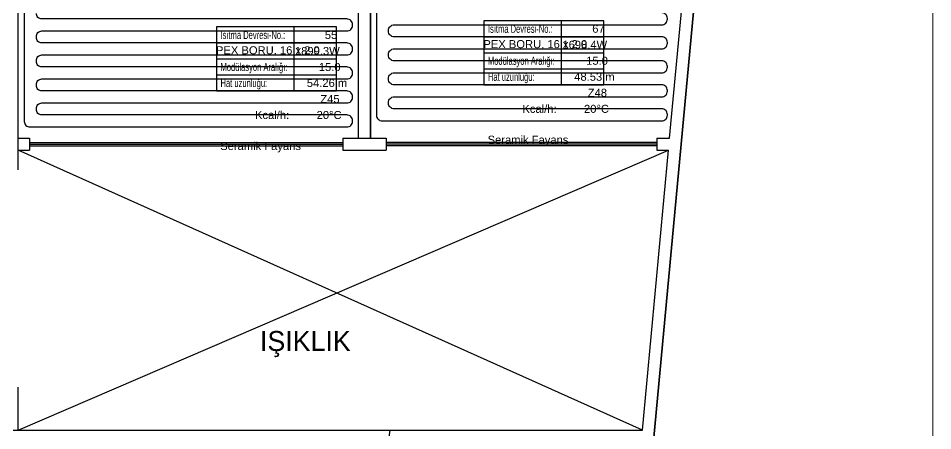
# Model space of a CAD drawing. Header units: centimetres. Extents: x 247996 to 315152, y -468471 to -440326.
# Drawn here: x 287902 to 289044, y -445552 to -445037 of the extents above; entities that cross this region are included whole.
import ezdxf
from ezdxf.enums import TextEntityAlignment as Align

# ---------------------------------------------------------------- set-up
doc = ezdxf.new("R2010")
doc.units = ezdxf.units.CM
doc.layers.add('SCOTT-ANTED', color=144, linetype='CONTINUOUS', lineweight=0)
for name, color, linetype in [('SCOTT-MKDU0', 50, 'CONTINUOUS'), ('SCOTT-MTY-PEX-BORU', 1, 'CONTINUOUS'), ('SCOTT-MTY-RADYATÖR', 2, 'CONTINUOUS'), ('SCOTT-MTY-VANA', 1, 'Continuous')]:
    doc.layers.add(name, color=color, linetype=linetype)
doc.styles.add('MtXpl_Comic_Sans_MS', font='comic.ttf')
doc.styles.add('MTYCAPLT', font='arial.ttf')

# ---------------------------------------------------------------- blocks, each defined once
blk = doc.blocks.new('MTY-ETIKET')
at = {"layer": 'SCOTT-MTY-RADYATÖR'}
for p, q in [((2.69, 0), (2.69, 8)), ((-7, 6), (8, 6)), ((-7, 4), (8, 4)), ((-7, 2), (8, 2))]:
    blk.add_line(p, q, dxfattribs=at)
blk.add_lwpolyline([(8, 0), (8, 8), (-7, 8), (-7, 0)], close=True, dxfattribs=at)
at = {"layer": 'SCOTT-MTY-RADYATÖR', "style": 'MTYCAPLT', "width": 0.65}
for s, p in [('Isıtma Devresi-No.:', (-6.5, 7)), ('Modülasyon Aralığı:', (-6.5, 3)), ('Hat uzunluğu:', (-6.5, 1))]:
    blk.add_text(s, height=1, rotation=360, dxfattribs=at).set_placement(p, align=Align.MIDDLE_LEFT)
for tag, p in [('NO1_001', (5.8, 6.5)), ('AR_001', (6.25, 2.5)), ('UZ_001', (6.31, 0.51))]:
    blk.add_attdef(tag, p, '', height=1, rotation=360, dxfattribs=at)
at = {"layer": 'SCOTT-MTY-RADYATÖR', "color": 2, "style": 'MTYCAPLT', "width": 0.65}
for tag, p in [('BORU_001', (-7.07, 4.59)), ('YER_001', (2.9, 4.5))]:
    blk.add_attdef(tag, p, '', height=1, dxfattribs=at)

msp = doc.modelspace()

# ---------------------------------------------------------------- linework, layer by layer
at = {"layer": 'SCOTT-ANTED'}
msp.add_line((289044.2, -440326.5), (289044.2, -447826.5), dxfattribs=at)
at = {"layer": 'SCOTT-MKDU0', "color": 8, "ltscale": 0.03}
for p, q in [((288531.6, -447327.5), (288918.9, -443160.1)), ((288918.9, -443160.1), (288531.6, -447327.5)), ((288715.5, -445186.7), (288804.3, -444231)), ((287901.8, -445226.2), (287901.8, -444246)), ((287901.8, -445226.2), (287901.8, -444246)), ((287901.8, -445226.2), (287901.8, -444246)), ((288326.8, -445186.7), (288326.8, -444246)), ((288326.8, -445186.7), (288326.8, -444246)), ((288341.8, -445186.7), (288341.8, -444246)), ((288341.8, -445186.7), (288341.8, -444246)), ((288341.8, -444246), (288341.8, -445186.7)), ((287901.8, -445186.7), (287915.9, -445186.7)), ((287901.8, -445186.7), (287915.9, -445186.7)), ((287915.9, -445186.7), (287915.9, -445201.7)), ((288307.3, -445186.7), (288361.2, -445186.7)), ((288307.3, -445186.7), (288307.3, -445201.7)), ((288341.8, -445186.7), (288361.2, -445186.7)), ((288361.2, -445186.7), (288361.2, -445201.7)), ((288699.4, -445186.7), (288715.5, -445186.7)), ((288699.4, -445186.7), (288699.4, -445201.7)), ((287915.9, -445192.2), (288307.3, -445192.2)), ((287915.9, -445194.2), (288307.3, -445194.2)), ((287915.9, -445196.2), (288307.3, -445196.2)), ((288699.4, -445192.2), (288361.2, -445192.2)), ((288699.4, -445194.2), (288361.2, -445194.2)), ((288699.4, -445196.2), (288361.2, -445196.2)), ((287901.8, -445201.7), (287915.9, -445201.7)), ((287901.8, -445201.7), (287915.9, -445201.7)), ((287901.8, -445551.7), (288714.1, -445201.7)), ((288681.6, -445551.7), (287901.8, -445201.7)), ((288307.3, -445201.7), (288361.2, -445201.7)), ((288681.6, -445551.7), (288714.1, -445201.7)), ((288699.4, -445201.7), (288714.1, -445201.7)), ((287901.8, -445551.7), (287901.8, -445497.8)), ((287901.8, -445551.7), (287901.8, -445497.8)), ((287626, -445551.7), (288681.6, -445551.7)), ((288358, -445615.8), (288366.2, -445551.7))]:
    msp.add_line(p, q, dxfattribs=at)
at = {"layer": 'SCOTT-MTY-PEX-BORU'}
for points in [[(287909.3, -444801), (287909.3, -445165.7, 0.414214), (287916.3, -445172.7), (288312.3, -445172.7, 0.414214), (288319.3, -445165.7), (288319.3, -445164.7, 0.414214), (288312.3, -445157.7), (287931.3, -445157.7, -0.414214), (287924.3, -445150.7), (287924.3, -445149.7, -0.414214), (287931.3, -445142.7), (288312.3, -445142.7, 0.414214), (288319.3, -445135.7), (288319.3, -445134.7, 0.414214), (288312.3, -445127.7), (287931.3, -445127.7, -0.414214), (287924.3, -445120.7), (287924.3, -445119.7, -0.414214), (287931.3, -445112.7), (288312.3, -445112.7, 0.414214), (288319.3, -445105.7), (288319.3, -445104.7, 0.414214), (288312.3, -445097.7), (287931.3, -445097.7, -0.414214), (287924.3, -445090.7), (287924.3, -445089.7, -0.414214), (287931.3, -445082.7), (288312.3, -445082.7, 0.414214), (288319.3, -445075.7), (288319.3, -445074.7, 0.414214), (288312.3, -445067.7), (287931.3, -445067.7, -0.414214), (287924.3, -445060.7), (287924.3, -445059.7, -0.414214), (287931.3, -445052.7), (288312.3, -445052.7, 0.414214), (288319.3, -445045.7), (288319.3, -445044.7, 0.414214), (288312.3, -445037.7), (287931.3, -445037.7, -0.414214), (287924.3, -445030.7)], [(288349.3, -444800.8), (288349.3, -445158, 0.414214), (288356.3, -445165), (288705.7, -445165, 0.414214), (288712.7, -445158), (288712.7, -445157, 0.414214), (288705.7, -445150), (288371.3, -445150, -0.414214), (288364.3, -445143), (288364.3, -445142, -0.414214), (288371.3, -445135), (288705.7, -445135, 0.414214), (288712.7, -445128), (288712.7, -445127, 0.414214), (288705.7, -445120), (288371.3, -445120, -0.414214), (288364.3, -445113), (288364.3, -445112, -0.414214), (288371.3, -445105), (288705.7, -445105, 0.414214), (288712.7, -445098), (288712.7, -445097, 0.414214), (288705.7, -445090), (288371.3, -445090, -0.414214), (288364.3, -445083), (288364.3, -445082, -0.414214), (288371.3, -445075), (288705.7, -445075, 0.414214), (288712.7, -445068), (288712.7, -445067, 0.414214), (288705.7, -445060), (288371.3, -445060, -0.414214), (288364.3, -445053), (288364.3, -445052, -0.414214), (288371.3, -445045), (288705.7, -445045, 0.414214), (288712.7, -445038), (288712.7, -445037, 0.414214), (288705.7, -445030)]]:
    msp.add_lwpolyline(points, format="xyb", dxfattribs=at)

# ---------------------------------------------------------------- block references
at = {"layer": 'SCOTT-MTY-VANA'}
ref = msp.add_blockref('MTY-ETIKET', (288553.5, -445120), dxfattribs=dict(at, xscale=10, yscale=10))
ref.add_attrib('UZ_001', '48.53 m', (288596.3, -445114.9), dxfattribs={"layer": 'SCOTT-MTY-RADYATÖR', "height": 10, "rotation": 360, "style": 'MTYCAPLT'})
ref.add_attrib('AR_001', '15.0', (288611.2, -445094.9), dxfattribs={"layer": 'SCOTT-MTY-RADYATÖR', "height": 10, "rotation": 360, "style": 'MTYCAPLT'})
ref.add_attrib('NO1_001', '67', (288618.8, -445054.9), dxfattribs={"layer": 'SCOTT-MTY-RADYATÖR', "height": 10, "rotation": 360, "style": 'MTYCAPLT'})
ref.add_attrib('BORU_001', 'PEX BORU, 16 x 2.0', (288482.8, -445074.1), dxfattribs={"layer": 'SCOTT-MTY-RADYATÖR', "height": 10, "style": 'MTYCAPLT'})
ref.add_attrib('NO_001', 'Z48', (288613.2, -445134.9), dxfattribs={"layer": 'SCOTT-MTY-RADYATÖR', "height": 10, "style": 'MTYCAPLT'})
ref.add_attrib('DERECE_001', '20%%DC', (288608.5, -445155), dxfattribs={"layer": 'SCOTT-MTY-RADYATÖR', "height": 10, "style": 'MTYCAPLT'})
ref.add_attrib('KCAL/H:_001', 'Kcal/h:', (288531.6, -445155), dxfattribs={"layer": 'SCOTT-MTY-RADYATÖR', "height": 10, "style": 'MTYCAPLT'})
ref.add_attrib('MALZEMECINSI_001', 'Seramik Fayans', (288488.1, -445193.6), dxfattribs={"layer": 'SCOTT-MTY-RADYATÖR', "height": 10, "style": 'MTYCAPLT'})
ref.add_attrib('YER_001', '1698.4W', (288581.5, -445074.9), dxfattribs={"layer": 'SCOTT-MTY-RADYATÖR', "height": 10, "style": 'MTYCAPLT'})
ref = msp.add_blockref('MTY-ETIKET', (288219.4, -445127.7), dxfattribs=dict(at, xscale=10, yscale=10))
ref.add_attrib('UZ_001', '54.26 m', (288262.2, -445122.7), dxfattribs={"layer": 'SCOTT-MTY-RADYATÖR', "height": 10, "rotation": 360, "style": 'MTYCAPLT'})
ref.add_attrib('AR_001', '15.0', (288277.2, -445102.7), dxfattribs={"layer": 'SCOTT-MTY-RADYATÖR', "height": 10, "rotation": 360, "style": 'MTYCAPLT'})
ref.add_attrib('NO1_001', '55', (288284.7, -445062.7), dxfattribs={"layer": 'SCOTT-MTY-RADYATÖR', "height": 10, "rotation": 360, "style": 'MTYCAPLT'})
ref.add_attrib('BORU_001', 'PEX BORU, 16 x 2.0', (288148.7, -445081.8), dxfattribs={"layer": 'SCOTT-MTY-RADYATÖR', "height": 10, "style": 'MTYCAPLT'})
ref.add_attrib('NO_001', 'Z45', (288279.1, -445142.7), dxfattribs={"layer": 'SCOTT-MTY-RADYATÖR', "height": 10, "style": 'MTYCAPLT'})
ref.add_attrib('DERECE_001', '20%%DC', (288274.5, -445162.7), dxfattribs={"layer": 'SCOTT-MTY-RADYATÖR', "height": 10, "style": 'MTYCAPLT'})
ref.add_attrib('KCAL/H:_001', 'Kcal/h:', (288197.5, -445162.7), dxfattribs={"layer": 'SCOTT-MTY-RADYATÖR', "height": 10, "style": 'MTYCAPLT'})
ref.add_attrib('MALZEMECINSI_001', 'Seramik Fayans', (288154, -445201.4), dxfattribs={"layer": 'SCOTT-MTY-RADYATÖR', "height": 10, "style": 'MTYCAPLT'})
ref.add_attrib('YER_001', '1899.3W', (288247.4, -445082.7), dxfattribs={"layer": 'SCOTT-MTY-RADYATÖR', "height": 10, "style": 'MTYCAPLT'})

# ---------------------------------------------------------------- texts
at = {"layer": 'SCOTT-MKDU0', "color": 8, "ltscale": 0.03, "style": 'MtXpl_Comic_Sans_MS'}
msp.add_text('IŞIKLIK', height=25, rotation=360, dxfattribs=at).set_placement((288203.7, -445452.7))

doc.saveas('drawing.dxf')
